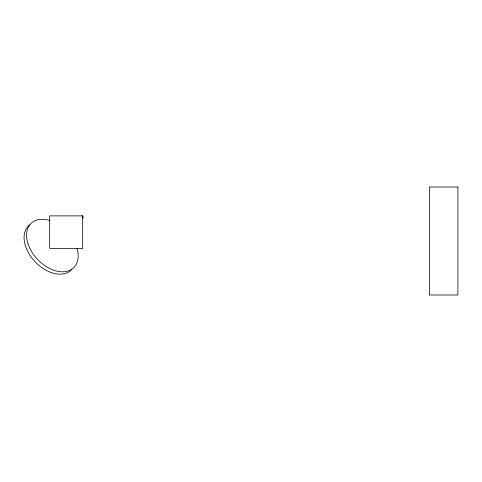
<?xml version="1.0" encoding="UTF-8"?>
<svg xmlns="http://www.w3.org/2000/svg" width="482" height="482" viewBox="0 0 482 482"><rect width="100%" height="100%" fill="white"/><g stroke="black" fill="none" stroke-linecap="round" stroke-linejoin="round"><path stroke-width="0.72" d="M82.488 218.189L83.482 217.123L81.813 215.882M77.024 248.314A30.746 20.262 46.2 0 1 58.256 271.414A30.746 20.262 46.2 0 1 26.878 239.205A30.746 20.262 46.2 0 1 50.02 220.593M71.716 269.565A30.746 20.262 46.2 0 1 35.047 261.714A30.746 20.262 46.2 0 1 29.529 224.931M457.9 186.998L429.36 186.998L429.36 295.002L457.9 295.002L457.9 186.998M82.681 215.882L49.664 215.882L49.664 248.447L82.681 248.447L82.681 215.882"/></g></svg>
